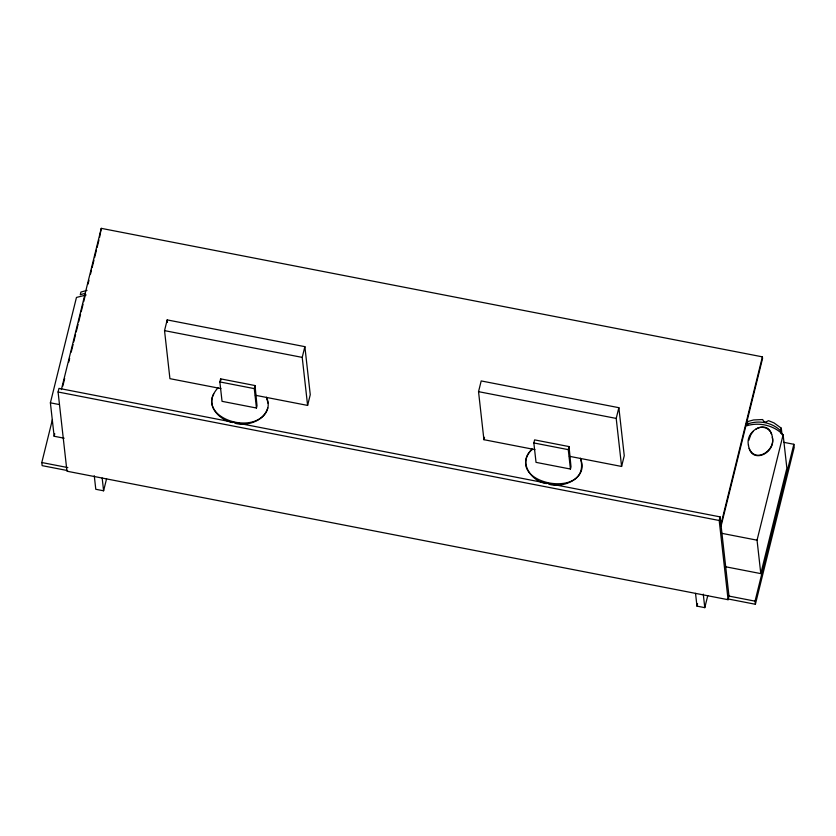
<?xml version="1.0" encoding="UTF-8"?>
<svg xmlns="http://www.w3.org/2000/svg" width="836" height="836" viewBox="0 0 836 836"><rect width="100%" height="100%" fill="white"/><g stroke="black" fill="none" stroke-linecap="round" stroke-linejoin="round"><path stroke-width="1.25" d="M748.481 445.379C744.646 429.495 770.155 417.373 772.412 437.813C775.766 453.582 750.561 465.046 748.429 444.909M772.36 437.343C775.683 450.416 755.263 463.74 749.223 448.378M748.774 440.405L750.916 434.438L753.163 431.439M64.153 438.21L54.141 436.256L50.39 402.827L76.463 297.438L86.087 295.003M58.081 392L58.969 388.374L720.099 516.878L728.982 596.089L728.083 599.705L66.964 471.211L58.081 392L719.2 520.494L728.083 599.705M67.57 470.584L42.145 465.642L41.8 462.527L52.438 419.515M61.373 389.597L101.271 228.353L762.39 356.847L762.568 358.404L721.113 525.948M62.794 386.117L64.665 378.562M68.719 362.176L69.649 358.404M71.206 352.102L73.077 344.547M73.704 342.029L75.574 334.463M76.201 331.944L78.072 324.389M78.688 321.87L80.559 314.315M81.186 311.786L83.057 304.231M83.673 301.712L85.544 294.157M88.041 284.073L88.971 280.3M90.539 273.999L91.469 270.216M92.096 267.698L93.966 260.142M94.583 257.624L96.453 250.069M97.081 247.55L98.951 239.984M99.568 237.466L101.271 228.353M54.141 436.256L54.758 433.748M94.269 475.768L95.785 489.279L103.601 490.795L106.59 478.735M220.923 388.573L169.927 378.666L164.535 330.628L167.19 319.906L304.868 346.658L310.26 394.696L307.606 405.418L255.335 395.261M219.858 381.927L220.62 378.854L255.043 385.553L257.007 405.794L256.453 408.02L222.042 401.332L219.858 381.927L254.28 388.615L256.453 408.02M254.28 388.615L255.043 385.553M307.606 405.418L302.214 357.39L304.868 346.658M534.915 449.601L483.919 439.694L478.537 391.656L481.191 380.934L618.859 407.686L624.252 455.724L621.597 466.457L569.326 456.289M483.919 439.694L484.514 437.312M533.849 442.955L534.612 439.882L569.034 446.581L570.998 466.822L570.445 469.048L536.033 462.36L533.849 442.955L568.271 449.643L570.445 469.048M568.271 449.643L569.034 446.581M621.597 466.457L616.205 418.418L618.859 407.686M707.768 595.587L704.79 607.647L696.973 606.131L697.569 603.717M719.2 520.494L720.099 516.878M720.935 524.391L762.39 356.847M782.015 434.605L781.294 428.189L774 422.911L768.503 420.675L765.703 422.096L763.582 421.208L762.672 419.547L753.591 419.954L747.509 421.616L746.861 424.27C758.189 419.839 771.931 422.17 780.646 430.843L780.928 433.403M780.646 430.843L781.294 428.189M725.742 566.798L760.802 573.611L757.05 540.181L783.123 434.793C773.843 425.273 759.287 421.908 746.652 425.796M760.802 573.611L786.875 468.223L783.123 434.793M727.424 598.837L755.389 604.271L755.044 601.157L793.855 444.282L783.677 442.307M755.389 604.271L794.2 447.396L793.855 444.282M213.713 393.892C206.346 406.86 220.244 420.341 232.607 422.535M267.76 407.884C258.219 438.9 191.235 417.248 218.039 387.779M532.041 448.807C501.077 484.023 592.525 501.433 580.477 458.222M532.135 449.663C517.191 461.127 531.247 481.86 546.598 483.563M755.89 429.14C760.342 426.067 766.905 426.799 770.05 431.366M86.996 290.385L80.914 292.057L80.266 294.711L85.324 293.279M234.968 423.225C250.507 427.896 274.919 415.889 266.485 397.194M548.959 484.253C564.018 488.767 588.534 477.44 580.571 459.079M164.535 330.628L302.214 357.39M478.537 391.656L616.205 418.418M50.39 402.827L59.157 404.53M721.99 533.368L757.05 540.181M41.8 462.527L67.862 467.585M728.982 596.089L755.044 601.157M770.573 432.358L771.607 434.344M266.579 398.051L268.178 403.401M747.509 421.616L747.802 424.186M703.275 594.145L704.79 607.647M695.531 593.341L696.973 606.131M220.62 378.854L220.809 380.579M167.19 319.906L167.482 322.435M102.17 478.014L103.601 490.795"/></g></svg>
